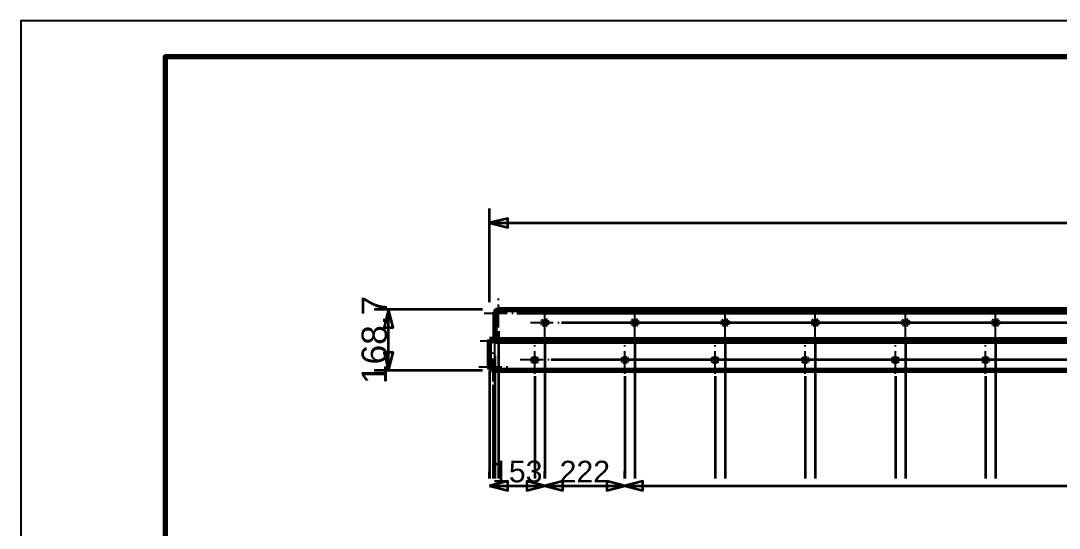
# Model space of a CAD drawing. Header units: millimetres. Extents: x 0 to 420, y 0 to 297.
# Drawn here: x 0 to 144, y 226.7 to 297 of the extents above; entities that cross this region are included whole.
import ezdxf
from ezdxf.enums import TextEntityAlignment as Align

# ---------------------------------------------------------------- set-up
doc = ezdxf.new("R2010")
doc.units = ezdxf.units.MM
doc.linetypes.add('CENTER', pattern=[5.08, 3.175, -0.635, 0.635, -0.635])
doc.linetypes.add('DASHED', pattern=[1.524, 1.27, -0.254])
doc.styles.add('GOST', font='Arial')

msp = doc.modelspace()

# ---------------------------------------------------------------- linework, layer by layer
at = {"color": 7, "lineweight": 35}
for p, q in [((65, 258), (65, 271)), ((65, 269), (351, 269)), ((64, 257), (49, 257)), ((51, 248.56), (51, 257)), ((68.75, 256.5), (366, 256.5)), ((74.98, 255.2), (366, 255.2)), ((87.48, 255.2), (366, 255.2)), ((99.98, 255.2), (366, 255.2)), ((112.48, 255.2), (366, 255.2)), ((124.98, 255.2), (366, 255.2)), ((137.48, 255.2), (366, 255.2)), ((66.25, 254), (66.25, 233.56)), ((67.75, 252.64), (366, 252.64)), ((72.65, 252.87), (72.65, 233.56)), ((85.15, 252.87), (85.15, 233.56)), ((97.65, 252.87), (97.65, 233.56)), ((110.15, 252.87), (110.15, 233.56)), ((122.65, 252.87), (122.65, 233.56)), ((135.15, 252.87), (135.15, 233.56)), ((65.7, 250.59), (65.7, 233.56)), ((73.55, 250.07), (366, 250.07)), ((86.05, 250.07), (366, 250.07)), ((98.55, 250.07), (366, 250.07)), ((111.05, 250.07), (366, 250.07)), ((123.55, 250.07), (366, 250.07)), ((136.05, 250.07), (366, 250.07)), ((64, 248.56), (49, 248.56)), ((65, 248.56), (65, 233.56)), ((71.25, 247.77), (71.25, 233.56)), ((83.75, 247.77), (83.75, 233.56)), ((96.25, 247.77), (96.25, 233.56)), ((108.75, 247.77), (108.75, 233.56)), ((121.25, 247.77), (121.25, 233.56)), ((133.75, 247.77), (133.75, 233.56)), ((65.5, 246.54), (65.5, 233.56)), ((65, 233.56), (65, 234.56)), ((72.65, 233.56), (72.65, 234.56)), ((72.65, 233.56), (72.65, 234.56)), ((83.75, 233.56), (83.75, 234.56)), ((83.75, 233.56), (83.75, 234.56)), ((65, 232.56), (72.65, 232.56)), ((72.65, 232.56), (83.75, 232.56)), ((83.75, 232.56), (333.75, 232.56))]:
    msp.add_line(p, q, dxfattribs=at)
at = {"color": 4, "linetype": 'CENTER', "lineweight": 25}
for p, q in [((66.25, 254.5), (66.25, 258.5)), ((64.25, 256.5), (68.25, 256.5)), ((72.65, 253.2), (72.65, 257.2)), ((85.15, 253.2), (85.15, 257.2)), ((97.65, 253.2), (97.65, 257.2)), ((110.15, 253.2), (110.15, 257.2)), ((122.65, 253.2), (122.65, 257.2)), ((135.15, 253.2), (135.15, 257.2)), ((70.65, 255.2), (74.65, 255.2)), ((83.15, 255.2), (87.15, 255.2)), ((95.65, 255.2), (99.65, 255.2)), ((108.15, 255.2), (112.15, 255.2)), ((120.65, 255.2), (124.65, 255.2)), ((133.15, 255.2), (137.15, 255.2)), ((65.7, 250.64), (65.7, 254.64)), ((63.7, 252.64), (67.7, 252.64)), ((71.25, 248.07), (71.25, 252.07)), ((83.75, 248.07), (83.75, 252.07)), ((96.25, 248.07), (96.25, 252.07)), ((108.75, 248.07), (108.75, 252.07)), ((121.25, 248.07), (121.25, 252.07)), ((133.75, 248.07), (133.75, 252.07)), ((65.5, 247.04), (65.5, 251.04)), ((69.25, 250.07), (73.25, 250.07)), ((81.75, 250.07), (85.75, 250.07)), ((94.25, 250.07), (98.25, 250.07)), ((106.75, 250.07), (110.75, 250.07)), ((119.25, 250.07), (123.25, 250.07)), ((131.75, 250.07), (135.75, 250.07)), ((63.5, 249.04), (67.5, 249.04))]:
    msp.add_line(p, q, dxfattribs=at)
at = {"color": 1, "lineweight": 70}
for p, q in [((65.75, 256.5), (65.76, 256.61)), ((65.75, 252.86), (65.75, 256.5)), ((65.76, 256.61), (65.8, 256.72)), ((65.8, 256.72), (65.86, 256.81)), ((65.86, 256.81), (65.94, 256.89)), ((65.94, 256.89), (66.03, 256.95)), ((66.03, 256.95), (66.14, 256.99)), ((66.14, 256.99), (66.25, 257)), ((66.25, 257), (350.5, 257)), ((72.33, 255.2), (72.34, 255.3)), ((72.34, 255.1), (72.33, 255.2)), ((72.34, 255.3), (72.38, 255.38)), ((72.38, 255.02), (72.34, 255.1)), ((72.38, 255.38), (72.45, 255.45)), ((72.45, 254.95), (72.38, 255.02)), ((72.45, 255.45), (72.53, 255.5)), ((72.53, 254.9), (72.45, 254.95)), ((72.53, 255.5), (72.63, 255.52)), ((72.63, 254.88), (72.53, 254.9)), ((72.63, 255.52), (72.72, 255.52)), ((72.72, 254.88), (72.63, 254.88)), ((72.72, 255.52), (72.81, 255.48)), ((72.81, 254.92), (72.72, 254.88)), ((72.81, 255.48), (72.89, 255.42)), ((72.89, 254.98), (72.81, 254.92)), ((72.89, 255.42), (72.94, 255.34)), ((72.94, 255.06), (72.89, 254.98)), ((72.94, 255.34), (72.97, 255.25)), ((72.97, 255.15), (72.94, 255.06)), ((72.97, 255.25), (72.97, 255.15)), ((84.83, 255.2), (84.84, 255.3)), ((84.84, 255.1), (84.83, 255.2)), ((84.84, 255.3), (84.88, 255.38)), ((84.88, 255.02), (84.84, 255.1)), ((84.88, 255.38), (84.95, 255.45)), ((84.95, 254.95), (84.88, 255.02)), ((84.95, 255.45), (85.03, 255.5)), ((85.03, 254.9), (84.95, 254.95)), ((85.03, 255.5), (85.13, 255.52)), ((85.13, 254.88), (85.03, 254.9)), ((85.13, 255.52), (85.22, 255.52)), ((85.22, 254.88), (85.13, 254.88)), ((85.22, 255.52), (85.31, 255.48)), ((85.31, 254.92), (85.22, 254.88)), ((85.31, 255.48), (85.39, 255.42)), ((85.39, 254.98), (85.31, 254.92)), ((85.39, 255.42), (85.44, 255.34)), ((85.44, 255.06), (85.39, 254.98)), ((85.44, 255.34), (85.47, 255.25)), ((85.47, 255.15), (85.44, 255.06)), ((85.47, 255.25), (85.47, 255.15)), ((97.33, 255.2), (97.34, 255.3)), ((97.34, 255.1), (97.33, 255.2)), ((97.34, 255.3), (97.38, 255.38)), ((97.38, 255.02), (97.34, 255.1)), ((97.38, 255.38), (97.45, 255.45)), ((97.45, 254.95), (97.38, 255.02)), ((97.45, 255.45), (97.53, 255.5)), ((97.53, 254.9), (97.45, 254.95)), ((97.53, 255.5), (97.63, 255.52)), ((97.63, 254.88), (97.53, 254.9)), ((97.63, 255.52), (97.72, 255.52)), ((97.72, 254.88), (97.63, 254.88)), ((97.72, 255.52), (97.81, 255.48)), ((97.81, 254.92), (97.72, 254.88)), ((97.81, 255.48), (97.89, 255.42)), ((97.89, 254.98), (97.81, 254.92)), ((97.89, 255.42), (97.94, 255.34)), ((97.94, 255.06), (97.89, 254.98)), ((97.94, 255.34), (97.97, 255.25)), ((97.97, 255.15), (97.94, 255.06)), ((97.97, 255.25), (97.97, 255.15)), ((109.83, 255.2), (109.84, 255.3)), ((109.84, 255.1), (109.83, 255.2)), ((109.84, 255.3), (109.88, 255.38)), ((109.88, 255.02), (109.84, 255.1)), ((109.88, 255.38), (109.95, 255.45)), ((109.95, 254.95), (109.88, 255.02)), ((109.95, 255.45), (110.03, 255.5)), ((110.03, 254.9), (109.95, 254.95)), ((110.03, 255.5), (110.13, 255.52)), ((110.13, 254.88), (110.03, 254.9)), ((110.13, 255.52), (110.22, 255.52)), ((110.22, 254.88), (110.13, 254.88)), ((110.22, 255.52), (110.31, 255.48)), ((110.31, 254.92), (110.22, 254.88)), ((110.31, 255.48), (110.39, 255.42)), ((110.39, 254.98), (110.31, 254.92)), ((110.39, 255.42), (110.44, 255.34)), ((110.44, 255.06), (110.39, 254.98)), ((110.44, 255.34), (110.47, 255.25)), ((110.47, 255.15), (110.44, 255.06)), ((110.47, 255.25), (110.47, 255.15)), ((122.33, 255.2), (122.34, 255.3)), ((122.34, 255.1), (122.33, 255.2)), ((122.34, 255.3), (122.38, 255.38)), ((122.38, 255.02), (122.34, 255.1)), ((122.38, 255.38), (122.45, 255.45)), ((122.45, 254.95), (122.38, 255.02)), ((122.45, 255.45), (122.53, 255.5)), ((122.53, 254.9), (122.45, 254.95)), ((122.53, 255.5), (122.63, 255.52)), ((122.63, 254.88), (122.53, 254.9)), ((122.63, 255.52), (122.72, 255.52)), ((122.72, 254.88), (122.63, 254.88)), ((122.72, 255.52), (122.81, 255.48)), ((122.81, 254.92), (122.72, 254.88)), ((122.81, 255.48), (122.89, 255.42)), ((122.89, 254.98), (122.81, 254.92)), ((122.89, 255.42), (122.94, 255.34)), ((122.94, 255.06), (122.89, 254.98)), ((122.94, 255.34), (122.97, 255.25)), ((122.97, 255.15), (122.94, 255.06)), ((122.97, 255.25), (122.97, 255.15)), ((134.83, 255.2), (134.84, 255.3)), ((134.84, 255.1), (134.83, 255.2)), ((134.84, 255.3), (134.88, 255.38)), ((134.88, 255.02), (134.84, 255.1)), ((134.88, 255.38), (134.95, 255.45)), ((134.95, 254.95), (134.88, 255.02)), ((134.95, 255.45), (135.03, 255.5)), ((135.03, 254.9), (134.95, 254.95)), ((135.03, 255.5), (135.13, 255.52)), ((135.13, 254.88), (135.03, 254.9)), ((135.13, 255.52), (135.22, 255.52)), ((135.22, 254.88), (135.13, 254.88)), ((135.22, 255.52), (135.31, 255.48)), ((135.31, 254.92), (135.22, 254.88)), ((135.31, 255.48), (135.39, 255.42)), ((135.39, 254.98), (135.31, 254.92)), ((135.39, 255.42), (135.44, 255.34)), ((135.44, 255.06), (135.39, 254.98)), ((135.44, 255.34), (135.47, 255.25)), ((135.47, 255.15), (135.44, 255.06)), ((135.47, 255.25), (135.47, 255.15)), ((65.65, 252.84), (65, 252.84)), ((65, 252.84), (65, 252.7)), ((65, 248.97), (65, 252.7)), ((65, 252.7), (65.65, 252.7)), ((65.65, 252.7), (65.65, 252.84)), ((65.65, 252.71), (65.66, 252.69)), ((65.65, 252.57), (65.65, 252.7)), ((65.66, 252.54), (65.65, 252.57)), ((65.66, 252.69), (65.7, 252.67)), ((65.7, 252.53), (65.66, 252.54)), ((65.7, 252.67), (65.74, 252.69)), ((65.74, 252.54), (65.7, 252.53)), ((65.74, 252.69), (65.75, 252.71)), ((65.75, 252.57), (65.74, 252.54)), ((65.75, 252.84), (65.75, 252.86)), ((65.75, 252.86), (345.25, 252.86)), ((65.75, 252.81), (65.75, 252.84)), ((65.75, 252.79), (65.75, 252.81)), ((65.75, 252.77), (65.75, 252.79)), ((65.75, 252.75), (65.75, 252.77)), ((65.75, 252.73), (65.75, 252.75)), ((65.75, 252.71), (65.75, 252.73)), ((65.75, 252.69), (65.75, 252.71)), ((65.75, 252.67), (65.75, 252.69)), ((65.75, 252.65), (65.75, 252.67)), ((65.75, 252.63), (65.75, 252.65)), ((65.75, 252.61), (65.75, 252.63)), ((65.75, 252.59), (65.75, 252.61)), ((65.75, 252.57), (65.75, 252.59)), ((345.25, 252.57), (65.75, 252.57)), ((70.95, 250), (70.96, 250.04)), ((70.96, 249.95), (70.95, 250)), ((70.96, 250.04), (70.97, 250.09)), ((70.96, 250.07), (71, 250)), ((70.97, 249.9), (70.96, 249.95)), ((70.97, 250.09), (71, 250.13)), ((71, 249.86), (70.97, 249.9)), ((71, 250.13), (71.04, 250.17)), ((71, 250), (71.07, 249.94)), ((71.04, 249.82), (71, 249.86)), ((71.04, 250.17), (71.08, 250.2)), ((71.08, 249.79), (71.04, 249.82)), ((71.07, 249.94), (71.16, 249.91)), ((71.08, 250.2), (71.14, 250.22)), ((71.14, 249.77), (71.08, 249.79)), ((71.14, 250.22), (71.19, 250.24)), ((71.19, 249.76), (71.14, 249.77)), ((71.16, 249.91), (71.25, 249.89)), ((71.19, 250.24), (71.25, 250.24)), ((71.25, 249.75), (71.19, 249.76)), ((71.25, 250.24), (71.31, 250.24)), ((71.25, 249.89), (71.34, 249.91)), ((71.31, 249.76), (71.25, 249.75)), ((71.31, 250.24), (71.36, 250.22)), ((71.36, 249.77), (71.31, 249.76)), ((71.34, 249.91), (71.43, 249.94)), ((71.36, 250.22), (71.42, 250.2)), ((71.42, 249.79), (71.36, 249.77)), ((71.42, 250.2), (71.46, 250.17)), ((71.46, 249.82), (71.42, 249.79)), ((71.43, 249.94), (71.5, 250)), ((71.46, 250.17), (71.5, 250.13)), ((71.5, 249.86), (71.46, 249.82)), ((71.5, 250.13), (71.53, 250.09)), ((71.5, 250), (71.54, 250.07)), ((71.53, 249.9), (71.5, 249.86)), ((71.53, 250.09), (71.54, 250.04)), ((71.54, 249.95), (71.53, 249.9)), ((71.54, 250.04), (71.55, 250)), ((71.55, 250), (71.54, 249.95)), ((83.45, 250), (83.46, 250.04)), ((83.46, 249.95), (83.45, 250)), ((83.46, 250.04), (83.47, 250.09)), ((83.46, 250.07), (83.5, 250)), ((83.47, 249.9), (83.46, 249.95)), ((83.47, 250.09), (83.5, 250.13)), ((83.5, 249.86), (83.47, 249.9)), ((83.5, 250.13), (83.54, 250.17)), ((83.5, 250), (83.57, 249.94)), ((83.54, 249.82), (83.5, 249.86)), ((83.54, 250.17), (83.58, 250.2)), ((83.58, 249.79), (83.54, 249.82)), ((83.57, 249.94), (83.66, 249.91)), ((83.58, 250.2), (83.64, 250.22)), ((83.64, 249.77), (83.58, 249.79)), ((83.64, 250.22), (83.69, 250.24)), ((83.69, 249.76), (83.64, 249.77)), ((83.66, 249.91), (83.75, 249.89)), ((83.69, 250.24), (83.75, 250.24)), ((83.75, 249.75), (83.69, 249.76)), ((83.75, 250.24), (83.81, 250.24)), ((83.75, 249.89), (83.84, 249.91)), ((83.81, 249.76), (83.75, 249.75)), ((83.81, 250.24), (83.86, 250.22)), ((83.86, 249.77), (83.81, 249.76)), ((83.84, 249.91), (83.93, 249.94)), ((83.86, 250.22), (83.92, 250.2)), ((83.92, 249.79), (83.86, 249.77)), ((83.92, 250.2), (83.96, 250.17)), ((83.96, 249.82), (83.92, 249.79)), ((83.93, 249.94), (84, 250)), ((83.96, 250.17), (84, 250.13)), ((84, 249.86), (83.96, 249.82)), ((84, 250.13), (84.03, 250.09)), ((84, 250), (84.04, 250.07)), ((84.03, 249.9), (84, 249.86)), ((84.03, 250.09), (84.04, 250.04)), ((84.04, 249.95), (84.03, 249.9)), ((84.04, 250.04), (84.05, 250)), ((84.05, 250), (84.04, 249.95)), ((95.95, 250), (95.96, 250.04)), ((95.96, 249.95), (95.95, 250)), ((95.96, 250.04), (95.97, 250.09)), ((95.96, 250.07), (96, 250)), ((95.97, 249.9), (95.96, 249.95)), ((95.97, 250.09), (96, 250.13)), ((96, 249.86), (95.97, 249.9)), ((96, 250.13), (96.04, 250.17)), ((96, 250), (96.07, 249.94)), ((96.04, 249.82), (96, 249.86)), ((96.04, 250.17), (96.08, 250.2)), ((96.08, 249.79), (96.04, 249.82)), ((96.07, 249.94), (96.16, 249.91)), ((96.08, 250.2), (96.14, 250.22)), ((96.14, 249.77), (96.08, 249.79)), ((96.14, 250.22), (96.19, 250.24)), ((96.19, 249.76), (96.14, 249.77)), ((96.16, 249.91), (96.25, 249.89)), ((96.19, 250.24), (96.25, 250.24)), ((96.25, 249.75), (96.19, 249.76)), ((96.25, 250.24), (96.31, 250.24)), ((96.25, 249.89), (96.34, 249.91)), ((96.31, 249.76), (96.25, 249.75)), ((96.31, 250.24), (96.36, 250.22)), ((96.36, 249.77), (96.31, 249.76)), ((96.34, 249.91), (96.43, 249.94)), ((96.36, 250.22), (96.42, 250.2)), ((96.42, 249.79), (96.36, 249.77)), ((96.42, 250.2), (96.46, 250.17)), ((96.46, 249.82), (96.42, 249.79)), ((96.43, 249.94), (96.5, 250)), ((96.46, 250.17), (96.5, 250.13)), ((96.5, 249.86), (96.46, 249.82)), ((96.5, 250.13), (96.53, 250.09)), ((96.5, 250), (96.54, 250.07)), ((96.53, 249.9), (96.5, 249.86)), ((96.53, 250.09), (96.54, 250.04)), ((96.54, 249.95), (96.53, 249.9)), ((96.54, 250.04), (96.55, 250)), ((96.55, 250), (96.54, 249.95)), ((108.45, 250), (108.46, 250.04)), ((108.46, 249.95), (108.45, 250)), ((108.46, 250.04), (108.47, 250.09)), ((108.46, 250.07), (108.5, 250)), ((108.47, 249.9), (108.46, 249.95)), ((108.47, 250.09), (108.5, 250.13)), ((108.5, 249.86), (108.47, 249.9)), ((108.5, 250.13), (108.54, 250.17)), ((108.5, 250), (108.57, 249.94)), ((108.54, 249.82), (108.5, 249.86)), ((108.54, 250.17), (108.58, 250.2)), ((108.58, 249.79), (108.54, 249.82)), ((108.57, 249.94), (108.66, 249.91)), ((108.58, 250.2), (108.64, 250.22)), ((108.64, 249.77), (108.58, 249.79)), ((108.64, 250.22), (108.69, 250.24)), ((108.69, 249.76), (108.64, 249.77)), ((108.66, 249.91), (108.75, 249.89)), ((108.69, 250.24), (108.75, 250.24)), ((108.75, 249.75), (108.69, 249.76)), ((108.75, 250.24), (108.81, 250.24)), ((108.75, 249.89), (108.84, 249.91)), ((108.81, 249.76), (108.75, 249.75)), ((108.81, 250.24), (108.86, 250.22)), ((108.86, 249.77), (108.81, 249.76)), ((108.84, 249.91), (108.93, 249.94)), ((108.86, 250.22), (108.92, 250.2)), ((108.92, 249.79), (108.86, 249.77)), ((108.92, 250.2), (108.96, 250.17)), ((108.96, 249.82), (108.92, 249.79)), ((108.93, 249.94), (109, 250)), ((108.96, 250.17), (109, 250.13)), ((109, 249.86), (108.96, 249.82)), ((109, 250.13), (109.03, 250.09)), ((109, 250), (109.04, 250.07)), ((109.03, 249.9), (109, 249.86)), ((109.03, 250.09), (109.04, 250.04)), ((109.04, 249.95), (109.03, 249.9)), ((109.04, 250.04), (109.05, 250)), ((109.05, 250), (109.04, 249.95)), ((120.95, 250), (120.96, 250.04)), ((120.96, 249.95), (120.95, 250)), ((120.96, 250.04), (120.97, 250.09)), ((120.96, 250.07), (121, 250)), ((120.97, 249.9), (120.96, 249.95)), ((120.97, 250.09), (121, 250.13)), ((121, 249.86), (120.97, 249.9)), ((121, 250.13), (121.04, 250.17)), ((121, 250), (121.07, 249.94)), ((121.04, 249.82), (121, 249.86)), ((121.04, 250.17), (121.08, 250.2)), ((121.08, 249.79), (121.04, 249.82)), ((121.07, 249.94), (121.16, 249.91)), ((121.08, 250.2), (121.14, 250.22)), ((121.14, 249.77), (121.08, 249.79)), ((121.14, 250.22), (121.19, 250.24)), ((121.19, 249.76), (121.14, 249.77)), ((121.16, 249.91), (121.25, 249.89)), ((121.19, 250.24), (121.25, 250.24)), ((121.25, 249.75), (121.19, 249.76)), ((121.25, 250.24), (121.31, 250.24)), ((121.25, 249.89), (121.34, 249.91)), ((121.31, 249.76), (121.25, 249.75)), ((121.31, 250.24), (121.36, 250.22)), ((121.36, 249.77), (121.31, 249.76)), ((121.34, 249.91), (121.43, 249.94)), ((121.36, 250.22), (121.42, 250.2)), ((121.42, 249.79), (121.36, 249.77)), ((121.42, 250.2), (121.46, 250.17)), ((121.46, 249.82), (121.42, 249.79)), ((121.43, 249.94), (121.5, 250)), ((121.46, 250.17), (121.5, 250.13)), ((121.5, 249.86), (121.46, 249.82)), ((121.5, 250.13), (121.53, 250.09)), ((121.5, 250), (121.54, 250.07)), ((121.53, 249.9), (121.5, 249.86)), ((121.53, 250.09), (121.54, 250.04)), ((121.54, 249.95), (121.53, 249.9)), ((121.54, 250.04), (121.55, 250)), ((121.55, 250), (121.54, 249.95)), ((133.45, 250), (133.46, 250.04)), ((133.46, 249.95), (133.45, 250)), ((133.46, 250.04), (133.47, 250.09)), ((133.46, 250.07), (133.5, 250)), ((133.47, 249.9), (133.46, 249.95)), ((133.47, 250.09), (133.5, 250.13)), ((133.5, 249.86), (133.47, 249.9)), ((133.5, 250.13), (133.54, 250.17)), ((133.5, 250), (133.57, 249.94)), ((133.54, 249.82), (133.5, 249.86)), ((133.54, 250.17), (133.58, 250.2)), ((133.58, 249.79), (133.54, 249.82)), ((133.57, 249.94), (133.66, 249.91)), ((133.58, 250.2), (133.64, 250.22)), ((133.64, 249.77), (133.58, 249.79)), ((133.64, 250.22), (133.69, 250.24)), ((133.69, 249.76), (133.64, 249.77)), ((133.66, 249.91), (133.75, 249.89)), ((133.69, 250.24), (133.75, 250.24)), ((133.75, 249.75), (133.69, 249.76)), ((133.75, 250.24), (133.81, 250.24)), ((133.75, 249.89), (133.84, 249.91)), ((133.81, 249.76), (133.75, 249.75)), ((133.81, 250.24), (133.86, 250.22)), ((133.86, 249.77), (133.81, 249.76)), ((133.84, 249.91), (133.93, 249.94)), ((133.86, 250.22), (133.92, 250.2)), ((133.92, 249.79), (133.86, 249.77)), ((133.92, 250.2), (133.96, 250.17)), ((133.96, 249.82), (133.92, 249.79)), ((133.93, 249.94), (134, 250)), ((133.96, 250.17), (134, 250.13)), ((134, 249.86), (133.96, 249.82)), ((134, 250.13), (134.03, 250.09)), ((134, 250), (134.04, 250.07)), ((134.03, 249.9), (134, 249.86)), ((134.03, 250.09), (134.04, 250.04)), ((134.04, 249.95), (134.03, 249.9)), ((134.04, 250.04), (134.05, 250)), ((134.05, 250), (134.04, 249.95)), ((65.01, 248.89), (65, 248.97)), ((65.04, 248.82), (65.01, 248.89)), ((65.08, 248.75), (65.04, 248.82)), ((65.15, 248.68), (65.08, 248.75)), ((65.22, 248.63), (65.15, 248.68)), ((65.31, 248.59), (65.22, 248.63)), ((65.4, 248.57), (65.31, 248.59)), ((65.5, 248.56), (65.4, 248.57)), ((344.75, 248.56), (65.5, 248.56))]:
    msp.add_line(p, q, dxfattribs=at)
at = {"color": 5, "linetype": 'DASHED', "lineweight": 35}
for p, q in [((65.76, 256.61), (65.75, 256.5)), ((65.75, 256.5), (65.75, 252.86)), ((65.8, 256.72), (65.76, 256.61)), ((65.86, 256.81), (65.8, 256.72)), ((65.94, 256.89), (65.86, 256.81)), ((66.03, 256.95), (65.94, 256.89)), ((66.14, 256.99), (66.03, 256.95)), ((66.25, 257), (66.14, 256.99)), ((350.5, 257), (66.25, 257)), ((72.34, 255.3), (72.33, 255.2)), ((72.33, 255.2), (72.34, 255.1)), ((72.38, 255.38), (72.34, 255.3)), ((72.34, 255.1), (72.38, 255.02)), ((72.45, 255.45), (72.38, 255.38)), ((72.38, 255.02), (72.45, 254.95)), ((72.53, 255.5), (72.45, 255.45)), ((72.45, 254.95), (72.53, 254.9)), ((72.63, 255.52), (72.53, 255.5)), ((72.53, 254.9), (72.63, 254.88)), ((72.72, 255.52), (72.63, 255.52)), ((72.63, 254.88), (72.72, 254.88)), ((72.81, 255.48), (72.72, 255.52)), ((72.72, 254.88), (72.81, 254.92)), ((72.89, 255.42), (72.81, 255.48)), ((72.81, 254.92), (72.89, 254.98)), ((72.94, 255.34), (72.89, 255.42)), ((72.89, 254.98), (72.94, 255.06)), ((72.97, 255.25), (72.94, 255.34)), ((72.94, 255.06), (72.97, 255.15)), ((72.97, 255.15), (72.97, 255.25)), ((84.84, 255.3), (84.83, 255.2)), ((84.83, 255.2), (84.84, 255.1)), ((84.88, 255.38), (84.84, 255.3)), ((84.84, 255.1), (84.88, 255.02)), ((84.95, 255.45), (84.88, 255.38)), ((84.88, 255.02), (84.95, 254.95)), ((85.03, 255.5), (84.95, 255.45)), ((84.95, 254.95), (85.03, 254.9)), ((85.13, 255.52), (85.03, 255.5)), ((85.03, 254.9), (85.13, 254.88)), ((85.22, 255.52), (85.13, 255.52)), ((85.13, 254.88), (85.22, 254.88)), ((85.31, 255.48), (85.22, 255.52)), ((85.22, 254.88), (85.31, 254.92)), ((85.39, 255.42), (85.31, 255.48)), ((85.31, 254.92), (85.39, 254.98)), ((85.44, 255.34), (85.39, 255.42)), ((85.39, 254.98), (85.44, 255.06)), ((85.47, 255.25), (85.44, 255.34)), ((85.44, 255.06), (85.47, 255.15)), ((85.47, 255.15), (85.47, 255.25)), ((97.34, 255.3), (97.33, 255.2)), ((97.33, 255.2), (97.34, 255.1)), ((97.38, 255.38), (97.34, 255.3)), ((97.34, 255.1), (97.38, 255.02)), ((97.45, 255.45), (97.38, 255.38)), ((97.38, 255.02), (97.45, 254.95)), ((97.53, 255.5), (97.45, 255.45)), ((97.45, 254.95), (97.53, 254.9)), ((97.63, 255.52), (97.53, 255.5)), ((97.53, 254.9), (97.63, 254.88)), ((97.72, 255.52), (97.63, 255.52)), ((97.63, 254.88), (97.72, 254.88)), ((97.81, 255.48), (97.72, 255.52)), ((97.72, 254.88), (97.81, 254.92)), ((97.89, 255.42), (97.81, 255.48)), ((97.81, 254.92), (97.89, 254.98)), ((97.94, 255.34), (97.89, 255.42)), ((97.89, 254.98), (97.94, 255.06)), ((97.97, 255.25), (97.94, 255.34)), ((97.94, 255.06), (97.97, 255.15)), ((97.97, 255.15), (97.97, 255.25)), ((109.84, 255.3), (109.83, 255.2)), ((109.83, 255.2), (109.84, 255.1)), ((109.88, 255.38), (109.84, 255.3)), ((109.84, 255.1), (109.88, 255.02)), ((109.95, 255.45), (109.88, 255.38)), ((109.88, 255.02), (109.95, 254.95)), ((110.03, 255.5), (109.95, 255.45)), ((109.95, 254.95), (110.03, 254.9)), ((110.13, 255.52), (110.03, 255.5)), ((110.03, 254.9), (110.13, 254.88)), ((110.22, 255.52), (110.13, 255.52)), ((110.13, 254.88), (110.22, 254.88)), ((110.31, 255.48), (110.22, 255.52)), ((110.22, 254.88), (110.31, 254.92)), ((110.39, 255.42), (110.31, 255.48)), ((110.31, 254.92), (110.39, 254.98)), ((110.44, 255.34), (110.39, 255.42)), ((110.39, 254.98), (110.44, 255.06)), ((110.47, 255.25), (110.44, 255.34)), ((110.44, 255.06), (110.47, 255.15)), ((110.47, 255.15), (110.47, 255.25)), ((122.34, 255.3), (122.33, 255.2)), ((122.33, 255.2), (122.34, 255.1)), ((122.38, 255.38), (122.34, 255.3)), ((122.34, 255.1), (122.38, 255.02)), ((122.45, 255.45), (122.38, 255.38)), ((122.38, 255.02), (122.45, 254.95)), ((122.53, 255.5), (122.45, 255.45)), ((122.45, 254.95), (122.53, 254.9)), ((122.63, 255.52), (122.53, 255.5)), ((122.53, 254.9), (122.63, 254.88)), ((122.72, 255.52), (122.63, 255.52)), ((122.63, 254.88), (122.72, 254.88)), ((122.81, 255.48), (122.72, 255.52)), ((122.72, 254.88), (122.81, 254.92)), ((122.89, 255.42), (122.81, 255.48)), ((122.81, 254.92), (122.89, 254.98)), ((122.94, 255.34), (122.89, 255.42)), ((122.89, 254.98), (122.94, 255.06)), ((122.97, 255.25), (122.94, 255.34)), ((122.94, 255.06), (122.97, 255.15)), ((122.97, 255.15), (122.97, 255.25)), ((134.84, 255.3), (134.83, 255.2)), ((134.83, 255.2), (134.84, 255.1)), ((134.88, 255.38), (134.84, 255.3)), ((134.84, 255.1), (134.88, 255.02)), ((134.95, 255.45), (134.88, 255.38)), ((134.88, 255.02), (134.95, 254.95)), ((135.03, 255.5), (134.95, 255.45)), ((134.95, 254.95), (135.03, 254.9)), ((135.13, 255.52), (135.03, 255.5)), ((135.03, 254.9), (135.13, 254.88)), ((135.22, 255.52), (135.13, 255.52)), ((135.13, 254.88), (135.22, 254.88)), ((135.31, 255.48), (135.22, 255.52)), ((135.22, 254.88), (135.31, 254.92)), ((135.39, 255.42), (135.31, 255.48)), ((135.31, 254.92), (135.39, 254.98)), ((135.44, 255.34), (135.39, 255.42)), ((135.39, 254.98), (135.44, 255.06)), ((135.47, 255.25), (135.44, 255.34)), ((135.44, 255.06), (135.47, 255.15)), ((135.47, 255.15), (135.47, 255.25)), ((65, 252.84), (65, 249.12)), ((65.65, 252.84), (65.65, 252.71)), ((65.65, 252.71), (65.65, 252.57)), ((65.75, 252.86), (65.75, 252.85)), ((65.75, 252.85), (65.75, 252.84)), ((65.75, 252.84), (65.75, 252.83)), ((65.75, 252.83), (65.75, 252.81)), ((65.75, 252.81), (65.75, 252.8)), ((65.75, 252.8), (65.75, 252.79)), ((65.75, 252.79), (65.75, 252.78)), ((65.75, 252.78), (65.75, 252.77)), ((65.75, 252.77), (65.75, 252.76)), ((65.75, 252.76), (65.75, 252.75)), ((65.75, 252.75), (65.75, 252.74)), ((65.75, 252.74), (65.75, 252.73)), ((65.75, 252.73), (65.75, 252.72)), ((65.75, 252.72), (65.75, 252.71)), ((65.75, 252.71), (65.75, 252.57)), ((65, 249.12), (65.01, 249.04)), ((65, 248.97), (65, 249.12)), ((70.96, 250.19), (70.95, 250.14)), ((70.95, 250), (70.95, 250.14)), ((70.95, 250.14), (70.96, 250.07)), ((70.97, 250.23), (70.96, 250.19)), ((71, 250.28), (70.97, 250.23)), ((71.04, 250.31), (71, 250.28)), ((71.08, 250.34), (71.04, 250.31)), ((71.14, 250.37), (71.08, 250.34)), ((71.19, 250.38), (71.14, 250.37)), ((71.25, 250.39), (71.19, 250.38)), ((71.31, 250.38), (71.25, 250.39)), ((71.36, 250.37), (71.31, 250.38)), ((71.42, 250.34), (71.36, 250.37)), ((71.46, 250.31), (71.42, 250.34)), ((71.5, 250.28), (71.46, 250.31)), ((71.53, 250.23), (71.5, 250.28)), ((71.54, 250.19), (71.53, 250.23)), ((71.55, 250.14), (71.54, 250.19)), ((71.54, 250.07), (71.55, 250.14)), ((83.46, 250.19), (83.45, 250.14)), ((83.45, 250), (83.45, 250.14)), ((83.45, 250.14), (83.46, 250.07)), ((83.47, 250.23), (83.46, 250.19)), ((83.5, 250.28), (83.47, 250.23)), ((83.54, 250.31), (83.5, 250.28)), ((83.58, 250.34), (83.54, 250.31)), ((83.64, 250.37), (83.58, 250.34)), ((83.69, 250.38), (83.64, 250.37)), ((83.75, 250.39), (83.69, 250.38)), ((83.81, 250.38), (83.75, 250.39)), ((83.86, 250.37), (83.81, 250.38)), ((83.92, 250.34), (83.86, 250.37)), ((83.96, 250.31), (83.92, 250.34)), ((84, 250.28), (83.96, 250.31)), ((84.03, 250.23), (84, 250.28)), ((84.04, 250.19), (84.03, 250.23)), ((84.05, 250.14), (84.04, 250.19)), ((84.04, 250.07), (84.05, 250.14)), ((95.96, 250.19), (95.95, 250.14)), ((95.95, 250), (95.95, 250.14)), ((95.95, 250.14), (95.96, 250.07)), ((95.97, 250.23), (95.96, 250.19)), ((96, 250.28), (95.97, 250.23)), ((96.04, 250.31), (96, 250.28)), ((96.08, 250.34), (96.04, 250.31)), ((96.14, 250.37), (96.08, 250.34)), ((96.19, 250.38), (96.14, 250.37)), ((96.25, 250.39), (96.19, 250.38)), ((96.31, 250.38), (96.25, 250.39)), ((96.36, 250.37), (96.31, 250.38)), ((96.42, 250.34), (96.36, 250.37)), ((96.46, 250.31), (96.42, 250.34)), ((96.5, 250.28), (96.46, 250.31)), ((96.53, 250.23), (96.5, 250.28)), ((96.54, 250.19), (96.53, 250.23)), ((96.55, 250.14), (96.54, 250.19)), ((96.54, 250.07), (96.55, 250.14)), ((108.46, 250.19), (108.45, 250.14)), ((108.45, 250), (108.45, 250.14)), ((108.45, 250.14), (108.46, 250.07)), ((108.47, 250.23), (108.46, 250.19)), ((108.5, 250.28), (108.47, 250.23)), ((108.54, 250.31), (108.5, 250.28)), ((108.58, 250.34), (108.54, 250.31)), ((108.64, 250.37), (108.58, 250.34)), ((108.69, 250.38), (108.64, 250.37)), ((108.75, 250.39), (108.69, 250.38)), ((108.81, 250.38), (108.75, 250.39)), ((108.86, 250.37), (108.81, 250.38)), ((108.92, 250.34), (108.86, 250.37)), ((108.96, 250.31), (108.92, 250.34)), ((109, 250.28), (108.96, 250.31)), ((109.03, 250.23), (109, 250.28)), ((109.04, 250.19), (109.03, 250.23)), ((109.05, 250.14), (109.04, 250.19)), ((109.04, 250.07), (109.05, 250.14)), ((120.96, 250.19), (120.95, 250.14)), ((120.95, 250), (120.95, 250.14)), ((120.95, 250.14), (120.96, 250.07)), ((120.97, 250.23), (120.96, 250.19)), ((121, 250.28), (120.97, 250.23)), ((121.04, 250.31), (121, 250.28)), ((121.08, 250.34), (121.04, 250.31)), ((121.14, 250.37), (121.08, 250.34)), ((121.19, 250.38), (121.14, 250.37)), ((121.25, 250.39), (121.19, 250.38)), ((121.31, 250.38), (121.25, 250.39)), ((121.36, 250.37), (121.31, 250.38)), ((121.42, 250.34), (121.36, 250.37)), ((121.46, 250.31), (121.42, 250.34)), ((121.5, 250.28), (121.46, 250.31)), ((121.53, 250.23), (121.5, 250.28)), ((121.54, 250.19), (121.53, 250.23)), ((121.55, 250.14), (121.54, 250.19)), ((121.54, 250.07), (121.55, 250.14)), ((133.46, 250.19), (133.45, 250.14)), ((133.45, 250), (133.45, 250.14)), ((133.45, 250.14), (133.46, 250.07)), ((133.47, 250.23), (133.46, 250.19)), ((133.5, 250.28), (133.47, 250.23)), ((133.54, 250.31), (133.5, 250.28)), ((133.58, 250.34), (133.54, 250.31)), ((133.64, 250.37), (133.58, 250.34)), ((133.69, 250.38), (133.64, 250.37)), ((133.75, 250.39), (133.69, 250.38)), ((133.81, 250.38), (133.75, 250.39)), ((133.86, 250.37), (133.81, 250.38)), ((133.92, 250.34), (133.86, 250.37)), ((133.96, 250.31), (133.92, 250.34)), ((134, 250.28), (133.96, 250.31)), ((134.03, 250.23), (134, 250.28)), ((134.04, 250.19), (134.03, 250.23)), ((134.05, 250.14), (134.04, 250.19)), ((134.04, 250.07), (134.05, 250.14)), ((65.01, 249.04), (65.04, 248.96)), ((65.04, 248.96), (65.08, 248.89)), ((65.08, 248.89), (65.15, 248.83)), ((65.15, 248.83), (65.22, 248.78)), ((65.22, 248.78), (65.31, 248.74)), ((65.31, 248.74), (65.4, 248.71)), ((65.4, 248.71), (65.5, 248.71)), ((344.75, 248.71), (65.5, 248.71))]:
    msp.add_line(p, q, dxfattribs=at)
at = {"color": 7, "lineweight": 25}
msp.add_lwpolyline([(0, 0), (420, 0), (420, 297), (0, 297)], close=True, dxfattribs=at)
at = {"color": 7, "lineweight": 70}
msp.add_lwpolyline([(20, 5), (415, 5), (415, 292), (20, 292)], close=True, dxfattribs=at)
at = {"color": 7, "lineweight": 35}
for points in [[(65, 269), (67.5, 268.38), (67.5, 269.62)], [(51, 257), (50.38, 254.5), (51.62, 254.5)], [(51, 248.56), (51.62, 251.06), (50.38, 251.06)], [(65, 232.56), (67.5, 231.94), (67.5, 233.19)], [(72.65, 232.56), (70.15, 233.19), (70.15, 231.94)], [(72.65, 232.56), (75.15, 231.94), (75.15, 233.19)], [(83.75, 232.56), (81.25, 233.19), (81.25, 231.94)], [(83.75, 232.56), (86.25, 231.94), (86.25, 233.19)]]:
    msp.add_lwpolyline(points, close=True, dxfattribs=at)

# ---------------------------------------------------------------- texts
at = {"color": 7, "style": 'GOST'}
msp.add_text('168.7', height=3.5, rotation=90, dxfattribs=at).set_placement((49, 252.78), align=Align.MIDDLE)
for s, p in [('153', (68.83, 234.56)), ('222', (78.2, 234.56))]:
    msp.add_text(s, height=3, dxfattribs=at).set_placement(p, align=Align.MIDDLE)

doc.saveas('drawing.dxf')
